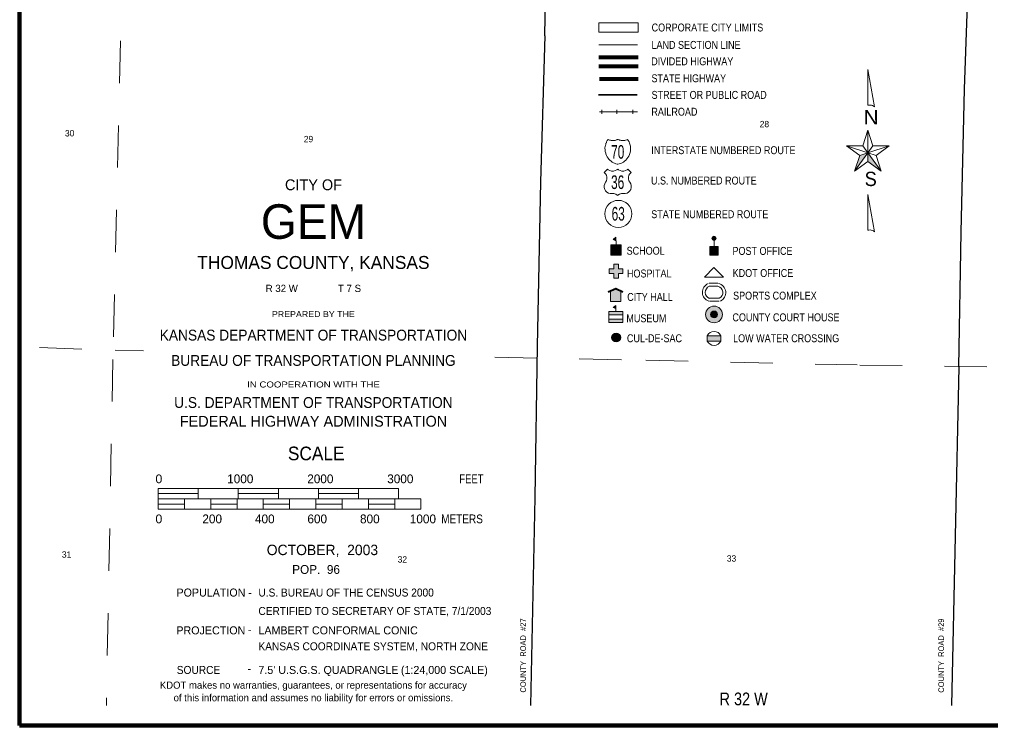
# Model space of a CAD drawing. Extents: x 207.45 to 211.98, y 2710.66 to 2714.6.
# Drawn here: x 207.447 to 209.744, y 2710.72 to 2712.389 of the extents above; entities that cross this region are included whole.
import ezdxf
from ezdxf.enums import TextEntityAlignment as Align

# ---------------------------------------------------------------- set-up
doc = ezdxf.new("R2010")
doc.units = 0
doc.header["$LTSCALE"] = 0.006
doc.linetypes.add('LONG_DASHED', pattern=[7.5, 6, -1.5])
doc.linetypes.add('MEDIUM_DASHED', pattern=[4.5, 3, -1.5])
for name, color, linetype, lineweight in [('14', 7, 'Continuous', 25), ('15', 7, 'MEDIUM_DASHED', 13), ('48', 7, 'Continuous', 106), ('50', 7, 'Continuous', 13), ('51', 7, 'Continuous', 13)]:
    doc.layers.add(name, color=color, linetype=linetype, lineweight=lineweight)
for name, color, linetype in [('45', 7, 'Continuous'), ('46', 7, 'Continuous'), ('49', 7, 'Continuous')]:
    doc.layers.add(name, color=color, linetype=linetype)

msp = doc.modelspace()

# ---------------------------------------------------------------- hatches: boundary and pattern name
at = {"layer": '50'}
for points in [[(208.857955, 2711.866288), (208.850947, 2711.869129), (208.857955, 2711.875189)], [(209.089972, 2711.867348, 1), (209.089546, 2711.87715, 1)], [(208.846023, 2711.832386), (208.846023, 2711.856439), (208.870076, 2711.856439), (208.870076, 2711.832386)], [(209.080114, 2711.832386), (209.080114, 2711.852652), (209.099621, 2711.852652), (209.099621, 2711.832386)], [(208.852652, 2711.777841), (208.863636, 2711.777841), (208.863636, 2711.788636), (208.874432, 2711.788636), (208.874432, 2711.799621), (208.863636, 2711.799621), (208.863636, 2711.810606), (208.852652, 2711.810606), (208.852652, 2711.799621), (208.841667, 2711.799621), (208.841667, 2711.788636), (208.852652, 2711.788636)], [(208.857386, 2711.75303), (208.845076, 2711.747538), (208.845076, 2711.722727), (208.869129, 2711.722727), (208.869129, 2711.747538)], [(208.857576, 2711.705871), (208.857576, 2711.713447), (208.851705, 2711.708333)], [(209.109784, 2711.692856, 1), (209.070102, 2711.691629, 1)], [(209.097767, 2711.694083, 1), (209.082119, 2711.690402, 1)], [(208.873864, 2711.698864), (208.873864, 2711.691288), (208.841098, 2711.691288), (208.841098, 2711.698864)], [(208.873864, 2711.681061), (208.873864, 2711.673485), (208.841098, 2711.673485), (208.841098, 2711.681061)], [(208.868372, 2711.6375, 1), (208.847854, 2711.6375, 1)], [(209.074053, 2711.641856), (209.105871, 2711.641856), (209.105871, 2711.629167), (209.074053, 2711.629167)]]:
    msp.add_hatch(color=256, dxfattribs=at).paths.add_polyline_path(points)
at = {"layer": '51'}
for points in [[(209.422538, 2712.031061), (209.434659, 2712.067992), (209.453977, 2712.074242)], [(209.453977, 2712.074242), (209.453977, 2712.053977), (209.485227, 2712.031061)]]:
    msp.add_hatch(color=256, dxfattribs=at).paths.add_polyline_path(points)

# ---------------------------------------------------------------- linework, layer by layer
at = {"layer": '14'}
for p, q in [((208.689773, 2712.350947), (208.706818, 2713.210795)), ((209.669129, 2711.568371), (209.651515, 2710.767803))]:
    msp.add_line(p, q, dxfattribs=at)
for points in [[(209.669129, 2711.568371), (209.674811, 2711.886553), (209.682197, 2712.224242), (209.695076, 2712.581439), (209.701136, 2712.932008), (209.707765, 2713.200947), (209.714583, 2713.558144), (209.724811, 2713.946023), (209.731439, 2714.267614), (209.738447, 2714.555682)], [(208.689773, 2712.350947), (208.679735, 2712.005871), (208.671212, 2711.617424), (208.666098, 2711.259848), (208.655682, 2710.767803)]]:
    msp.add_lwpolyline(points, dxfattribs=at)
at = {"layer": '15'}
for points in [[(207.69053, 2712.539015), (207.667992, 2711.585985), (207.652462, 2710.767803)], [(207.494129, 2711.613826), (207.673295, 2711.607386), (207.739962, 2711.606439)], [(208.571212, 2711.591288), (208.928977, 2711.583712), (209.435038, 2711.572538), (209.792992, 2711.567424), (210.193561, 2711.55625), (210.65625, 2711.548106)]]:
    msp.add_lwpolyline(points, dxfattribs=at)
at = {"layer": '48'}
msp.add_lwpolyline([(207.44678, 2710.720455), (207.44678, 2714.60303), (211.329356, 2714.60303), (211.329356, 2710.720455)], close=True, dxfattribs=at)
at = {"layer": '50', "linetype": 'MEDIUM_DASHED'}
msp.add_line((208.817803, 2712.329735), (208.90928, 2712.329735), dxfattribs=at)
at = {"layer": '50', "lineweight": 80}
for p, q in [((208.817803, 2712.300189), (208.910417, 2712.300189)), ((208.817803, 2712.278598), (208.910417, 2712.278598)), ((208.81875, 2712.249242), (208.910227, 2712.249242))]:
    msp.add_line(p, q, dxfattribs=at)
at = {"layer": '50', "lineweight": 35}
msp.add_line((208.816667, 2712.210985), (208.908144, 2712.210985), dxfattribs=at)
at = {"layer": '50'}
for p, q in [((208.81875, 2712.170833), (208.90928, 2712.170833)), ((208.824242, 2712.175379), (208.824242, 2712.166098)), ((208.860038, 2712.175947), (208.860038, 2712.166667)), ((208.897538, 2712.175947), (208.897538, 2712.166667)), ((208.858144, 2711.856439), (208.858144, 2711.866288)), ((209.089962, 2711.852083), (209.089962, 2711.867803)), ((209.099053, 2711.766098), (209.078788, 2711.766098)), ((209.099053, 2711.75928), (209.078788, 2711.75928)), ((209.079545, 2711.730492), (209.102083, 2711.730492)), ((209.079545, 2711.723295), (209.102083, 2711.723295)), ((208.857576, 2711.699053), (208.857576, 2711.705871)), ((209.074053, 2711.641856), (209.105871, 2711.641856)), ((209.105871, 2711.629167), (209.074053, 2711.629167))]:
    msp.add_line(p, q, dxfattribs=at)
at = {"layer": '50', "linetype": 'LONG_DASHED'}
msp.add_lwpolyline([(208.817803, 2712.381061), (208.910417, 2712.381061), (208.910417, 2712.35947), (208.817803, 2712.35947)], close=True, dxfattribs=at)
at = {"layer": '50'}
for points in [[(208.839205, 2712.105871), (208.837121, 2712.10303), (208.835795, 2712.100189), (208.835227, 2712.098106), (208.834091, 2712.096591), (208.833712, 2712.094129), (208.832955, 2712.092235), (208.832386, 2712.089205), (208.832008, 2712.085606), (208.832197, 2712.080303), (208.832576, 2712.076894), (208.833712, 2712.073674), (208.834091, 2712.071591), (208.835606, 2712.067992), (208.836932, 2712.064962), (208.839394, 2712.061364), (208.840909, 2712.05947), (208.842614, 2712.057386), (208.844129, 2712.05625), (208.845644, 2712.054924), (208.847538, 2712.053598), (208.849242, 2712.052462), (208.850758, 2712.051326), (208.852273, 2712.050568), (208.854167, 2712.049432), (208.857386, 2712.048295), (208.861174, 2712.04697), (208.862311, 2712.04697), (208.86572, 2712.047917), (208.869318, 2712.048864), (208.872538, 2712.050568), (208.875568, 2712.052273), (208.878409, 2712.054356), (208.88125, 2712.056818), (208.883712, 2712.059659), (208.886364, 2712.062879), (208.888258, 2712.066098), (208.889015, 2712.067614), (208.890341, 2712.070265), (208.891477, 2712.074621), (208.892235, 2712.078788), (208.892614, 2712.082765), (208.892424, 2712.086932), (208.892235, 2712.089962), (208.891667, 2712.092235), (208.890341, 2712.096591), (208.889015, 2712.099811), (208.886932, 2712.10322), (208.885417, 2712.105871), (208.883523, 2712.105114), (208.880303, 2712.104167), (208.878598, 2712.103598), (208.876705, 2712.10322), (208.873674, 2712.10303), (208.870265, 2712.103598), (208.868371, 2712.103977), (208.866477, 2712.104167), (208.865152, 2712.104735), (208.863258, 2712.105303), (208.862311, 2712.105871), (208.861174, 2712.105303), (208.859659, 2712.104735), (208.857765, 2712.104167), (208.856061, 2712.103598), (208.852273, 2712.10303), (208.848674, 2712.10303), (208.846591, 2712.103598), (208.844886, 2712.103977), (208.842803, 2712.104356), (208.840909, 2712.105114)], [(208.837879, 2712.035795), (208.830303, 2712.02803), (208.833333, 2712.024621), (208.835417, 2712.021212), (208.836742, 2712.016856), (208.836742, 2712.0125), (208.835417, 2712.008144), (208.833333, 2712.004545), (208.83125, 2712.000947), (208.830114, 2711.996591), (208.830114, 2711.992235), (208.83125, 2711.987689), (208.833333, 2711.98428), (208.836553, 2711.981061), (208.840152, 2711.978788), (208.844318, 2711.977652), (208.85322, 2711.977652), (208.857386, 2711.976515), (208.860985, 2711.974432), (208.862311, 2711.973674), (208.862689, 2711.974432), (208.866667, 2711.976515), (208.870833, 2711.977652), (208.879356, 2711.977652), (208.884091, 2711.978788), (208.887689, 2711.981061), (208.89072, 2711.98428), (208.892992, 2711.987689), (208.894129, 2711.992235), (208.894129, 2711.996591), (208.892992, 2712.000947), (208.89072, 2712.004545), (208.888636, 2712.008144), (208.887311, 2712.0125), (208.887311, 2712.016856), (208.888636, 2712.021212), (208.89072, 2712.024621), (208.894129, 2712.02803), (208.885795, 2712.035795), (208.88447, 2712.03428), (208.880682, 2712.032008), (208.876515, 2712.030871), (208.87197, 2712.030871), (208.867803, 2712.032008), (208.864015, 2712.03428), (208.862311, 2712.035795), (208.859659, 2712.03428), (208.855871, 2712.032008), (208.851894, 2712.030871), (208.847348, 2712.030871), (208.843182, 2712.032008), (208.839583, 2712.03428)], [(208.857955, 2711.866288), (208.850947, 2711.869129), (208.857955, 2711.875189)], [(208.846023, 2711.832386), (208.846023, 2711.856439), (208.870076, 2711.856439), (208.870076, 2711.832386)], [(209.080114, 2711.832386), (209.080114, 2711.852652), (209.099621, 2711.852652), (209.099621, 2711.832386)], [(208.852652, 2711.777841), (208.863636, 2711.777841), (208.863636, 2711.788636), (208.874432, 2711.788636), (208.874432, 2711.799621), (208.863636, 2711.799621), (208.863636, 2711.810606), (208.852652, 2711.810606), (208.852652, 2711.799621), (208.841667, 2711.799621), (208.841667, 2711.788636), (208.852652, 2711.788636)], [(209.067045, 2711.780114), (209.089773, 2711.80303), (209.112689, 2711.780303)], [(208.857386, 2711.75303), (208.845076, 2711.747538), (208.845076, 2711.722727), (208.869129, 2711.722727), (208.869129, 2711.747538)], [(208.857576, 2711.705871), (208.857576, 2711.713447), (208.851705, 2711.708333)], [(208.873864, 2711.698864), (208.873864, 2711.691288), (208.841098, 2711.691288), (208.841098, 2711.698864)], [(208.873864, 2711.681061), (208.873864, 2711.673485), (208.841098, 2711.673485), (208.841098, 2711.681061)], [(209.074053, 2711.641856), (209.105871, 2711.641856), (209.105871, 2711.629167), (209.074053, 2711.629167)]]:
    msp.add_lwpolyline(points, close=True, dxfattribs=at)
at = {"layer": '50', "lineweight": 40}
msp.add_lwpolyline([(208.839394, 2711.745265), (208.857386, 2711.75322), (208.874432, 2711.745265)], dxfattribs=at)
at = {"layer": '50'}
for points in [[(208.849053, 2711.722917), (208.845076, 2711.722917), (208.845076, 2711.747727)], [(208.869129, 2711.747727), (208.869129, 2711.722917), (208.848864, 2711.722917)], [(208.873864, 2711.689205), (208.873864, 2711.691288), (208.841098, 2711.691288), (208.841098, 2711.681061), (208.873864, 2711.681061), (208.873864, 2711.689583)]]:
    msp.add_lwpolyline(points, dxfattribs=at)
for centre, radius in [((208.863644, 2711.929841), 0.031987), ((209.089759, 2711.872249), 0.004905), ((209.089943, 2711.692242), 0.01985), ((209.089943, 2711.692242), 0.008037)]:
    msp.add_circle(centre, radius, dxfattribs=at)
at = {"layer": '50', "lineweight": 25}
msp.add_circle((208.858113, 2711.6375), 0.010259, dxfattribs=at)
at = {"layer": '50'}
for centre, radius, start, end in [((209.084545, 2711.744474), 0.022283, 111.82978, 251.18127), ((209.084545, 2711.744582), 0.015332, 111.82978, 251.18127), ((209.095341, 2711.743954), 0.015332, 296.54144, 75.89292), ((209.095341, 2711.743846), 0.022283, 296.54144, 75.89292), ((209.089998, 2711.634487), 0.017521, 24.77119, 155.22881), ((209.089998, 2711.636575), 0.017521, 204.77119, 335.22881)]:
    msp.add_arc(centre, radius, start, end, dxfattribs=at)
at = {"layer": '51'}
for p, q in [((209.442045, 2712.09072), (209.453977, 2712.127462)), ((209.453977, 2712.127462), (209.465909, 2712.09072)), ((207.775189, 2711.268561), (207.869886, 2711.268561)), ((207.964583, 2711.268561), (208.05928, 2711.268561)), ((208.153977, 2711.268561), (208.248674, 2711.268561)), ((207.775189, 2711.243939), (207.837311, 2711.243939)), ((207.899432, 2711.243939), (207.961553, 2711.243939)), ((208.023674, 2711.243939), (208.085795, 2711.243939)), ((208.147917, 2711.243939), (208.210038, 2711.243939)), ((208.272348, 2711.243939), (208.33447, 2711.243939))]:
    msp.add_line(p, q, dxfattribs=at)
for points in [[(209.453977, 2712.186553), (209.453977, 2712.271023), (209.469508, 2712.182765), (209.467235, 2712.184659), (209.464773, 2712.185985), (209.4625, 2712.186932), (209.459848, 2712.187121), (209.457008, 2712.187121)], [(209.453977, 2712.127462), (209.442045, 2712.09072), (209.453977, 2712.074242)], [(209.453977, 2712.127462), (209.453977, 2712.074242), (209.465909, 2712.09072)], [(209.403409, 2712.09072), (209.453977, 2712.074242), (209.434659, 2712.067992)], [(209.442045, 2712.09072), (209.403409, 2712.09072), (209.453977, 2712.074242)], [(209.504545, 2712.09072), (209.465909, 2712.09072), (209.453977, 2712.074242)], [(209.453977, 2712.074242), (209.473295, 2712.067992), (209.504545, 2712.09072)], [(209.422538, 2712.031061), (209.453977, 2712.074242), (209.453977, 2712.053977)], [(209.422538, 2712.031061), (209.434659, 2712.067992), (209.453977, 2712.074242)], [(209.453977, 2712.074242), (209.473295, 2712.067992), (209.485227, 2712.031061)], [(209.453977, 2712.074242), (209.453977, 2712.053977), (209.485227, 2712.031061)], [(209.453977, 2711.891288), (209.453977, 2711.975568), (209.469508, 2711.8875), (209.467424, 2711.889394), (209.464583, 2711.890909), (209.461364, 2711.891667), (209.458902, 2711.892045), (209.455871, 2711.891667)], [(207.775189, 2711.25625), (207.869886, 2711.25625), (207.869886, 2711.280871), (207.775189, 2711.280871)], [(207.869886, 2711.25625), (207.964583, 2711.25625), (207.964583, 2711.280871), (207.869886, 2711.280871)], [(207.964583, 2711.25625), (208.05928, 2711.25625), (208.05928, 2711.280871), (207.964583, 2711.280871)], [(208.05928, 2711.25625), (208.153977, 2711.25625), (208.153977, 2711.280871), (208.05928, 2711.280871)], [(208.153977, 2711.25625), (208.248674, 2711.25625), (208.248674, 2711.280871), (208.153977, 2711.280871)], [(208.248674, 2711.25625), (208.343371, 2711.25625), (208.343371, 2711.280871), (208.248674, 2711.280871)], [(207.775189, 2711.231629), (207.837311, 2711.231629), (207.837311, 2711.25625), (207.775189, 2711.25625)], [(207.837311, 2711.231629), (207.899432, 2711.231629), (207.899432, 2711.25625), (207.837311, 2711.25625)], [(207.899432, 2711.231629), (207.961553, 2711.231629), (207.961553, 2711.25625), (207.899432, 2711.25625)], [(207.961553, 2711.231629), (208.023674, 2711.231629), (208.023674, 2711.25625), (207.961553, 2711.25625)], [(208.023674, 2711.231629), (208.085795, 2711.231629), (208.085795, 2711.25625), (208.023674, 2711.25625)], [(208.085795, 2711.231629), (208.147917, 2711.231629), (208.147917, 2711.25625), (208.085795, 2711.25625)], [(208.147917, 2711.231629), (208.210038, 2711.231629), (208.210038, 2711.25625), (208.147917, 2711.25625)], [(208.210038, 2711.231629), (208.272348, 2711.231629), (208.272348, 2711.25625), (208.210038, 2711.25625)], [(208.272348, 2711.231629), (208.33447, 2711.231629), (208.33447, 2711.25625), (208.272348, 2711.25625)], [(208.33447, 2711.231629), (208.396591, 2711.231629), (208.396591, 2711.25625), (208.33447, 2711.25625)]]:
    msp.add_lwpolyline(points, close=True, dxfattribs=at)
for points in [[(209.434659, 2712.067992), (209.403409, 2712.09072), (209.442045, 2712.09072), (209.453977, 2712.127462)], [(209.465909, 2712.09072), (209.504545, 2712.09072), (209.473295, 2712.067992)], [(209.453977, 2712.053977), (209.422538, 2712.031061), (209.434659, 2712.067992)], [(209.473295, 2712.067992), (209.485227, 2712.031061), (209.453977, 2712.053977)]]:
    msp.add_lwpolyline(points, dxfattribs=at)

# ---------------------------------------------------------------- texts
at = {"layer": '45'}
for s, p in [('28', (209.209091, 2712.134659)), ('30', (207.565625, 2712.112879)), ('29', (208.130587, 2712.099242)), ('31', (207.558428, 2711.117235)), ('32', (208.352652, 2711.105682)), ('33', (209.131345, 2711.107955))]:
    msp.add_text(s, height=0.01496, dxfattribs=at).set_placement(p, align=Align.CENTER)
at = {"layer": '46', "width": 0.85}
msp.add_text('R 32 W', height=0.03011, dxfattribs=at).set_placement((209.160038, 2710.768371), align=Align.CENTER)
at = {"layer": '49'}
for s, p in [('COUNTY  ROAD  #27', (208.644886, 2710.88608)), ('COUNTY  ROAD  #29', (209.633902, 2710.885795))]:
    msp.add_text(s, height=0.01326, rotation=90, dxfattribs=at).set_placement(p, align=Align.CENTER)
at = {"layer": '50'}
for s, height, width, p in [('CORPORATE CITY LIMITS', 0.01875, 0.85, (209.074337, 2712.360985)), ('LAND SECTION LINE', 0.01875, 0.85, (209.047348, 2712.319886)), ('DIVIDED HIGHWAY', 0.01875, 0.85, (209.038447, 2712.281061)), ('STATE HIGHWAY', 0.01875, 0.85, (209.030208, 2712.240909)), ('STREET OR PUBLIC ROAD', 0.01875, 0.85, (209.078409, 2712.201705)), ('RAILROAD', 0.01875, 0.85, (208.996212, 2712.161932)), ('70', 0.0322, 0.65, (208.862121, 2712.060227)), ('INTERSTATE NUMBERED ROUTE', 0.01875, 0.85, (209.112027, 2712.071023)), ('36', 0.0322, 0.65, (208.861932, 2711.988636)), ('U.S. NUMBERED ROUTE', 0.01875, 0.85, (209.06572, 2711.999242)), ('63', 0.0322, 0.65, (208.863258, 2711.914015)), ('STATE NUMBERED ROUTE', 0.01875, 0.85, (209.079924, 2711.919697)), ('SCHOOL', 0.01875, 0.85, (208.92822, 2711.833333)), ('POST OFFICE', 0.01875, 0.85, (209.20464, 2711.832955)), ('HOSPITAL', 0.01875, 0.85, (208.936648, 2711.779545)), ('KDOT OFFICE', 0.01875, 0.85, (209.205682, 2711.780682)), ('SPORTS COMPLEX', 0.01875, 0.85, (209.233902, 2711.727273)), ('CITY HALL', 0.01875, 0.85, (208.938447, 2711.724053)), ('MUSEUM', 0.01875, 0.85, (208.929924, 2711.673674)), ('COUNTY COURT HOUSE', 0.01875, 0.85, (209.260133, 2711.675947)), ('CUL-DE-SAC', 0.01875, 0.85, (208.949053, 2711.626515)), ('LOW WATER CROSSING', 0.01875, 0.85, (209.260606, 2711.626515))]:
    msp.add_text(s, height=height, dxfattribs=dict(at, width=width)).set_placement(p, align=Align.CENTER)
at = {"layer": '51'}
for s, height, width, p in [('N', 0.03375, 1.1, (209.461364, 2712.141856)), ('S', 0.03375, 0.95, (209.460606, 2711.995644)), ('PREPARED BY THE', 0.0142, 1.1, (208.14214, 2711.685795)), ('KANSAS DEPARTMENT OF TRANSPORTATION', 0.02557, 0.95, (208.14233, 2711.630492)), ('BUREAU OF TRANSPORTATION PLANNING', 0.02557, 0.95, (208.142235, 2711.570644)), ('IN COOPERATION WITH THE', 0.0142, 1.2, (208.142424, 2711.519508)), ('U.S. DEPARTMENT OF TRANSPORTATION', 0.02557, 0.95, (208.14214, 2711.471212))]:
    msp.add_text(s, height=height, dxfattribs=dict(at, width=width)).set_placement(p, align=Align.CENTER)
for s, height, p in [('CITY OF', 0.02557, (208.142424, 2711.985795)), ('GEM', 0.08163, (208.142235, 2711.870833)), ('THOMAS COUNTY, KANSAS', 0.03068, (208.142235, 2711.799621)), ('R 32 W               T 7 S', 0.01705, (208.14214, 2711.745265)), ('FEDERAL HIGHWAY ADMINISTRATION', 0.02557, (208.142424, 2711.426894)), ('KDOT makes no warranties, guarantees, or representations for accuracy', 0.01688, (208.14214, 2710.807576)), ('of this information and assumes no liability for errors or omissions.', 0.01688, (208.14214, 2710.777841))]:
    msp.add_text(s, height=height, dxfattribs=at).set_placement(p, align=Align.CENTER)
for s, height, width, p in [('SCALE', 0.0322, 0.95, (208.081818, 2711.347538)), ('0', 0.02083, 1.05, (207.768561, 2711.293182)), ('FEET', 0.02083, 0.8, (208.4875, 2711.293182)), ('0', 0.02083, 1.05, (207.768561, 2711.198485)), ('METERS', 0.02083, 0.85, (208.444508, 2711.198485)), ('U.S. BUREAU OF THE CENSUS 2000', 0.0189, 0.95, (208.012121, 2711.025379)), ('CERTIFIED TO SECRETARY OF STATE, 7/1/2003', 0.0189, 0.95, (208.012121, 2710.981818)), ('KANSAS COORDINATE SYSTEM,', 0.01894, 0.95, (208.012121, 2710.898295)), ('NORTH ZONE', 0.01894, 0.95, (208.396212, 2710.898295)), ('SOURCE ', 0.01894, 0.95, (207.818939, 2710.842424))]:
    msp.add_text(s, height=height, dxfattribs=dict(at, width=width)).set_placement(p)
for s, height, p in [('1000', 0.02083, (207.938258, 2711.293182)), ('2000', 0.02083, (208.127652, 2711.293182)), ('3000', 0.02083, (208.316856, 2711.293182)), ('200', 0.02083, (207.879545, 2711.198485)), ('400', 0.02083, (208.003977, 2711.198485)), ('600', 0.02083, (208.12803, 2711.198485)), ('800', 0.02083, (208.252462, 2711.198485)), ('1000', 0.02083, (208.370265, 2711.198485)), ('OCTOBER,  2003', 0.02462, (208.031818, 2711.123295)), ('POP.  96', 0.02083, (208.092045, 2711.078977)), ('POPULATION -', 0.0189, (207.818371, 2711.025379)), ('PROJECTION ', 0.01894, (207.817992, 2710.935985)), ('-', 0.01894, (207.987121, 2710.9375)), ('LAMBERT CONFORMAL CONIC', 0.01894, (208.012121, 2710.935985)), ('-', 0.01894, (207.986742, 2710.845833)), ("7.5' U.S.G.S. QUADRANGLE", 0.01894, (208.012121, 2710.842424)), ('(1:24,000 SCALE)', 0.01894, (208.349242, 2710.842424))]:
    msp.add_text(s, height=height, dxfattribs=at).set_placement(p)

doc.saveas('drawing.dxf')
